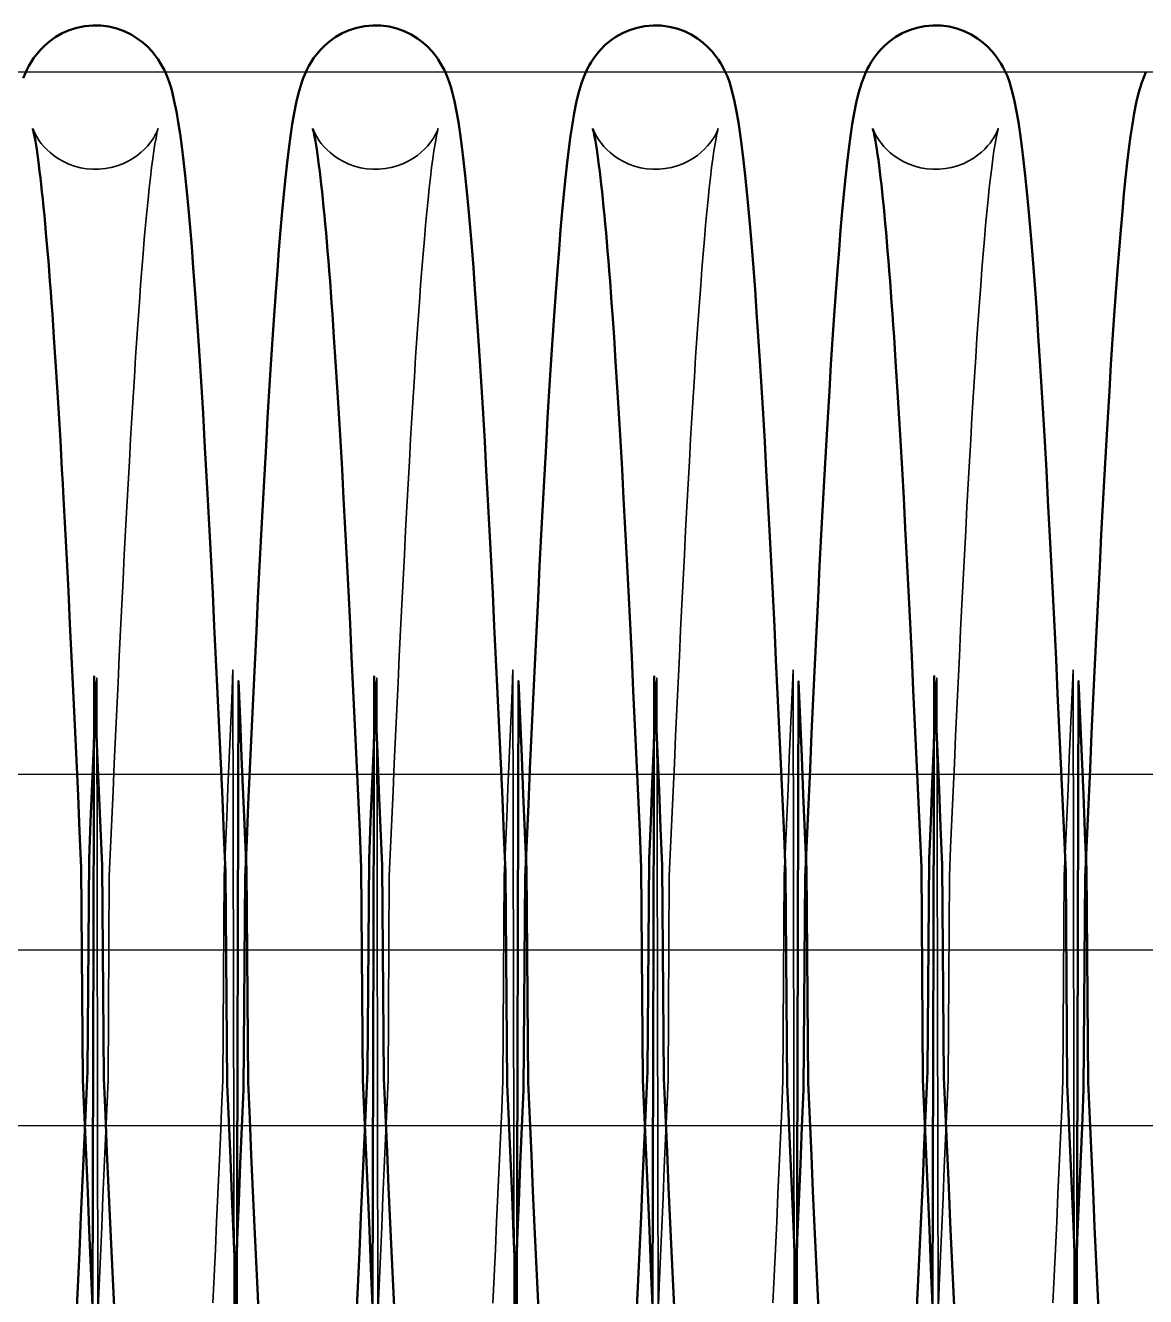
# Model space of a CAD drawing. Header units: millimetres. Extents: x 0 to 190005487, y 0 to 455456909.
# Drawn here: x 92272.12 to 92304.02, y 28299.67 to 28335.88 of the extents above; entities that cross this region are included whole.
import ezdxf

# ---------------------------------------------------------------- set-up
doc = ezdxf.new("R2010")
doc.units = ezdxf.units.MM
doc.header["$LTSCALE"] = 400
doc.header["$MEASUREMENT"] = 0
doc.linetypes.add('ACAD_ISO04W100', pattern=[30, 24, -3, 0, -3])
doc.linetypes.add('CEN', pattern=[35, 30, -2, 1, -2])
doc.layers.get('0').update_dxf_attribs({"linetype": 'CONTINUOUS'})
doc.layers.add('cen', color=1, linetype='ACAD_ISO04W100')
doc.layers.add('가려진 것(ISO)', color=7, linetype='CONTINUOUS', lineweight=35)
doc.layers.add('가시적인 것(ISO)', color=7, linetype='CONTINUOUS', lineweight=50)

# ---------------------------------------------------------------- blocks, each defined once
blk = doc.blocks.new('토션스프링 3')
at = {"layer": '가려진 것(ISO)', "flags": 128}
for points in [[(21461762.285, -50952857.63), (21461762.291, -50952857.647), (21461762.312, -50952857.704), (21461762.356, -50952857.807), (21461762.434, -50952857.966), (21461762.492, -50952858.07), (21461762.565, -50952858.191), (21461762.657, -50952858.328), (21461762.771, -50952858.48), (21461762.911, -50952858.646), (21461763.078, -50952858.822), (21461763.273, -50952859.003), (21461763.499, -50952859.182), (21461763.754, -50952859.355), (21461764.033, -50952859.514), (21461764.335, -50952859.654), (21461764.657, -50952859.77), (21461764.995, -50952859.86), (21461765.343, -50952859.922), (21461765.697, -50952859.952), (21461766.054, -50952859.949), (21461766.409, -50952859.915), (21461766.756, -50952859.851), (21461767.092, -50952859.758), (21461767.411, -50952859.638), (21461767.711, -50952859.495), (21461767.989, -50952859.334), (21461768.239, -50952859.161), (21461768.46, -50952858.981), (21461768.653, -50952858.801), (21461768.817, -50952858.625), (21461768.954, -50952858.459), (21461769.065, -50952858.309), (21461769.154, -50952858.174), (21461769.225, -50952858.056), (21461769.28, -50952857.954), (21461769.324, -50952857.869), (21461769.381, -50952857.742), (21461769.41, -50952857.667), (21461769.422, -50952857.633), (21461769.422, -50952857.635), (21461769.413, -50952857.667), (21461769.398, -50952857.726), (21461769.378, -50952857.808), (21461769.356, -50952857.911), (21461769.304, -50952858.173), (21461769.246, -50952858.505), (21461769.183, -50952858.901), (21461769.118, -50952859.352), (21461769.052, -50952859.857), (21461768.985, -50952860.413), (21461768.917, -50952861.021), (21461768.848, -50952861.678), (21461768.778, -50952862.381), (21461768.708, -50952863.131), (21461768.638, -50952863.924), (21461768.567, -50952864.759), (21461768.497, -50952865.637), (21461768.426, -50952866.559), (21461768.355, -50952867.522), (21461768.284, -50952868.527), (21461768.213, -50952869.571), (21461768.142, -50952870.652), (21461768.07, -50952871.77), (21461767.999, -50952872.923), (21461767.928, -50952874.109), (21461767.856, -50952875.328), (21461767.785, -50952876.578), (21461767.714, -50952877.861), (21461767.643, -50952879.178), (21461767.571, -50952880.526), (21461767.5, -50952881.903), (21461767.428, -50952883.309), (21461767.356, -50952884.741), (21461767.285, -50952886.197), (21461767.213, -50952887.677), (21461767.142, -50952889.177), (21461767.07, -50952890.697), (21461766.999, -50952892.234), (21461766.928, -50952893.791), (21461766.856, -50952895.368), (21461766.785, -50952896.964), (21461766.713, -50952898.577), (21461766.641, -50952900.205), (21461766.57, -50952911.846), (21461766.498, -50952913.499), (21461766.426, -50952915.16), (21461766.355, -50952916.829), (21461766.283, -50952918.502), (21461766.212, -50952920.179), (21461766.14, -50952921.858), (21461766.069, -50952923.543), (21461765.997, -50952925.233), (21461765.926, -50952888.925), (21461765.854, -50952890.618)], [(21461778.232, -50952857.63), (21461778.238, -50952857.647), (21461778.259, -50952857.704), (21461778.303, -50952857.807), (21461778.381, -50952857.966), (21461778.439, -50952858.07), (21461778.512, -50952858.191), (21461778.604, -50952858.328), (21461778.718, -50952858.48), (21461778.858, -50952858.647), (21461779.025, -50952858.823), (21461779.22, -50952859.003), (21461779.446, -50952859.182), (21461779.701, -50952859.355), (21461779.98, -50952859.514), (21461780.282, -50952859.654), (21461780.604, -50952859.77), (21461780.942, -50952859.86), (21461781.29, -50952859.922), (21461781.644, -50952859.952), (21461782.001, -50952859.949), (21461782.356, -50952859.915), (21461782.703, -50952859.851), (21461783.039, -50952859.758), (21461783.358, -50952859.638), (21461783.658, -50952859.494), (21461783.936, -50952859.334), (21461784.186, -50952859.161), (21461784.407, -50952858.981), (21461784.6, -50952858.8), (21461784.764, -50952858.625), (21461784.901, -50952858.459), (21461785.011, -50952858.309), (21461785.101, -50952858.174), (21461785.172, -50952858.056), (21461785.227, -50952857.954), (21461785.27, -50952857.869), (21461785.328, -50952857.742), (21461785.357, -50952857.667), (21461785.369, -50952857.633), (21461785.368, -50952857.635), (21461785.36, -50952857.667), (21461785.344, -50952857.726), (21461785.325, -50952857.808), (21461785.303, -50952857.911), (21461785.251, -50952858.173), (21461785.193, -50952858.505), (21461785.13, -50952858.901), (21461785.065, -50952859.352), (21461784.999, -50952859.857), (21461784.932, -50952860.414), (21461784.864, -50952861.021), (21461784.795, -50952861.678), (21461784.725, -50952862.381), (21461784.655, -50952863.131), (21461784.585, -50952863.924), (21461784.514, -50952864.759), (21461784.444, -50952865.637), (21461784.373, -50952866.559), (21461784.302, -50952867.523), (21461784.231, -50952868.527), (21461784.16, -50952869.571), (21461784.089, -50952870.652), (21461784.017, -50952871.77), (21461783.946, -50952872.923), (21461783.875, -50952874.109), (21461783.803, -50952875.328), (21461783.732, -50952876.578), (21461783.661, -50952877.861), (21461783.59, -50952879.178), (21461783.518, -50952880.526), (21461783.446, -50952881.903), (21461783.375, -50952883.309), (21461783.303, -50952884.741), (21461783.232, -50952886.198), (21461783.16, -50952887.677), (21461783.088, -50952889.177), (21461783.017, -50952890.697), (21461782.946, -50952892.234), (21461782.874, -50952893.791), (21461782.803, -50952895.368), (21461782.731, -50952896.964), (21461782.66, -50952898.577), (21461782.588, -50952900.205), (21461782.516, -50952911.847), (21461782.445, -50952913.499), (21461782.373, -50952915.16), (21461782.301, -50952916.829), (21461782.23, -50952918.502), (21461782.159, -50952920.179), (21461782.087, -50952921.858), (21461782.016, -50952923.543), (21461781.944, -50952925.233), (21461781.873, -50952888.925), (21461781.801, -50952890.618)], [(21461794.179, -50952857.63), (21461794.185, -50952857.647), (21461794.206, -50952857.704), (21461794.249, -50952857.807), (21461794.328, -50952857.966), (21461794.385, -50952858.07), (21461794.459, -50952858.191), (21461794.551, -50952858.328), (21461794.665, -50952858.481), (21461794.805, -50952858.647), (21461794.971, -50952858.823), (21461795.167, -50952859.003), (21461795.393, -50952859.182), (21461795.648, -50952859.355), (21461795.927, -50952859.514), (21461796.229, -50952859.654), (21461796.551, -50952859.77), (21461796.889, -50952859.86), (21461797.237, -50952859.922), (21461797.591, -50952859.952), (21461797.948, -50952859.949), (21461798.303, -50952859.915), (21461798.651, -50952859.851), (21461798.986, -50952859.758), (21461799.305, -50952859.638), (21461799.605, -50952859.494), (21461799.883, -50952859.333), (21461800.133, -50952859.16), (21461800.354, -50952858.981), (21461800.547, -50952858.8), (21461800.711, -50952858.624), (21461800.847, -50952858.459), (21461800.958, -50952858.309), (21461801.048, -50952858.174), (21461801.119, -50952858.056), (21461801.174, -50952857.954), (21461801.217, -50952857.869), (21461801.275, -50952857.742), (21461801.304, -50952857.667), (21461801.316, -50952857.633), (21461801.315, -50952857.635), (21461801.306, -50952857.667), (21461801.291, -50952857.726), (21461801.272, -50952857.808), (21461801.249, -50952857.911), (21461801.198, -50952858.173), (21461801.14, -50952858.505), (21461801.077, -50952858.901), (21461801.012, -50952859.352), (21461800.946, -50952859.857), (21461800.879, -50952860.414), (21461800.811, -50952861.021), (21461800.742, -50952861.678), (21461800.672, -50952862.381), (21461800.602, -50952863.131), (21461800.531, -50952863.924), (21461800.461, -50952864.759), (21461800.391, -50952865.637), (21461800.32, -50952866.559), (21461800.249, -50952867.523), (21461800.178, -50952868.527), (21461800.107, -50952869.571), (21461800.035, -50952870.652), (21461799.964, -50952871.77), (21461799.893, -50952872.923), (21461799.821, -50952874.109), (21461799.75, -50952875.328), (21461799.679, -50952876.578), (21461799.608, -50952877.861), (21461799.536, -50952879.178), (21461799.465, -50952880.526), (21461799.393, -50952881.904), (21461799.322, -50952883.309), (21461799.25, -50952884.741), (21461799.178, -50952886.198), (21461799.107, -50952887.677), (21461799.035, -50952889.177), (21461798.964, -50952890.697), (21461798.893, -50952892.234), (21461798.821, -50952893.79), (21461798.75, -50952895.368), (21461798.678, -50952896.964), (21461798.607, -50952898.577), (21461798.535, -50952900.205), (21461798.463, -50952911.847), (21461798.392, -50952913.499), (21461798.32, -50952915.16), (21461798.248, -50952916.828), (21461798.177, -50952918.502), (21461798.105, -50952920.179), (21461798.034, -50952921.858), (21461797.963, -50952923.543), (21461797.891, -50952925.233), (21461797.82, -50952888.925), (21461797.748, -50952890.618)], [(21461810.126, -50952857.63), (21461810.132, -50952857.647), (21461810.153, -50952857.704), (21461810.196, -50952857.809), (21461810.274, -50952857.972), (21461810.332, -50952858.076), (21461810.407, -50952858.196), (21461810.5, -50952858.332), (21461810.615, -50952858.484), (21461810.756, -50952858.651), (21461810.923, -50952858.828), (21461811.12, -50952859.008), (21461811.346, -50952859.187), (21461811.602, -50952859.359), (21461811.882, -50952859.518), (21461812.184, -50952859.658), (21461812.507, -50952859.773), (21461812.845, -50952859.862), (21461813.193, -50952859.923), (21461813.547, -50952859.952), (21461813.904, -50952859.949), (21461814.259, -50952859.914), (21461814.606, -50952859.849), (21461814.941, -50952859.755), (21461815.26, -50952859.634), (21461815.559, -50952859.49), (21461815.836, -50952859.329), (21461816.086, -50952859.156), (21461816.306, -50952858.976), (21461816.498, -50952858.796), (21461816.661, -50952858.62), (21461816.797, -50952858.455), (21461816.908, -50952858.305), (21461816.997, -50952858.171), (21461817.067, -50952858.053), (21461817.122, -50952857.952), (21461817.165, -50952857.867), (21461817.222, -50952857.741), (21461817.251, -50952857.666), (21461817.263, -50952857.633), (21461817.262, -50952857.635), (21461817.253, -50952857.668), (21461817.238, -50952857.727), (21461817.218, -50952857.809), (21461817.196, -50952857.912), (21461817.145, -50952858.175), (21461817.086, -50952858.507), (21461817.023, -50952858.903), (21461816.959, -50952859.355), (21461816.893, -50952859.859), (21461816.825, -50952860.416), (21461816.757, -50952861.024), (21461816.688, -50952861.681), (21461816.618, -50952862.385), (21461816.548, -50952863.134), (21461816.478, -50952863.927), (21461816.408, -50952864.763), (21461816.337, -50952865.641), (21461816.266, -50952866.563), (21461816.196, -50952867.527), (21461816.125, -50952868.531), (21461816.053, -50952869.575), (21461815.982, -50952870.656), (21461815.911, -50952871.774), (21461815.839, -50952872.927), (21461815.768, -50952874.113), (21461815.697, -50952875.332), (21461815.626, -50952876.581), (21461815.554, -50952877.865), (21461815.483, -50952879.182), (21461815.412, -50952880.53), (21461815.34, -50952881.907), (21461815.268, -50952883.313), (21461815.197, -50952884.745), (21461815.125, -50952886.201), (21461815.053, -50952887.68), (21461814.982, -50952889.18), (21461814.911, -50952890.699), (21461814.839, -50952892.236), (21461814.768, -50952893.793), (21461814.697, -50952895.37), (21461814.625, -50952896.967), (21461814.553, -50952898.58), (21461814.482, -50952900.208), (21461814.41, -50952911.849), (21461814.338, -50952913.501), (21461814.267, -50952915.162), (21461814.195, -50952916.83), (21461814.124, -50952918.503), (21461814.052, -50952920.179), (21461813.981, -50952921.858), (21461813.91, -50952923.543), (21461813.838, -50952925.233), (21461813.766, -50952888.925), (21461813.695, -50952890.619)], [(21461772.541, -50952924.51), (21461772.613, -50952922.988), (21461772.684, -50952921.448), (21461772.756, -50952919.892), (21461772.827, -50952918.32), (21461772.898, -50952916.728), (21461772.97, -50952915.118), (21461773.041, -50952913.493), (21461773.113, -50952911.853), (21461773.184, -50952900.202), (21461773.256, -50952898.541), (21461773.328, -50952896.871), (21461773.399, -50952895.196), (21461773.471, -50952893.516), (21461773.542, -50952891.834), (21461773.614, -50952890.152), (21461773.685, -50952888.468), (21461773.756, -50952924.78), (21461773.828, -50952923.091)], [(21461788.487, -50952924.525), (21461788.559, -50952923), (21461788.631, -50952921.456), (21461788.702, -50952919.893), (21461788.774, -50952918.315), (21461788.845, -50952916.723), (21461788.917, -50952915.118), (21461788.988, -50952913.499), (21461789.059, -50952911.865), (21461789.131, -50952900.217), (21461789.202, -50952898.557), (21461789.274, -50952896.888), (21461789.346, -50952895.21), (21461789.417, -50952893.527), (21461789.489, -50952891.839), (21461789.56, -50952890.15), (21461789.632, -50952888.461), (21461789.703, -50952924.774), (21461789.774, -50952923.091)], [(21461804.435, -50952924.509), (21461804.507, -50952922.988), (21461804.578, -50952921.45), (21461804.649, -50952919.894), (21461804.72, -50952918.321), (21461804.792, -50952916.728), (21461804.863, -50952915.118), (21461804.935, -50952913.491), (21461805.007, -50952911.852), (21461805.078, -50952900.2), (21461805.15, -50952898.539), (21461805.221, -50952896.87), (21461805.293, -50952895.196), (21461805.364, -50952893.517), (21461805.436, -50952891.837), (21461805.507, -50952890.156), (21461805.578, -50952888.47), (21461805.65, -50952924.781), (21461805.721, -50952923.091)], [(21461820.382, -50952924.509), (21461820.453, -50952922.988), (21461820.525, -50952921.449), (21461820.596, -50952919.894), (21461820.667, -50952918.321), (21461820.739, -50952916.728), (21461820.81, -50952915.118), (21461820.882, -50952913.492), (21461820.953, -50952911.852), (21461821.025, -50952900.201), (21461821.097, -50952898.539), (21461821.168, -50952896.87), (21461821.24, -50952895.196), (21461821.311, -50952893.517), (21461821.383, -50952891.836), (21461821.454, -50952890.155), (21461821.525, -50952888.47), (21461821.597, -50952924.781), (21461821.668, -50952923.091)]]:
    blk.add_lwpolyline(points, dxfattribs=at)
at = {"layer": '가시적인 것(ISO)', "flags": 128}
for points in [[(21461761.745, -50952854.754), (21461761.882, -50952854.424), (21461761.967, -50952854.245), (21461762.068, -50952854.052), (21461762.189, -50952853.846), (21461762.334, -50952853.624), (21461762.509, -50952853.389), (21461762.719, -50952853.143), (21461762.968, -50952852.894), (21461763.26, -50952852.647), (21461763.592, -50952852.413), (21461763.961, -50952852.204), (21461764.364, -50952852.028), (21461764.795, -50952851.891), (21461765.244, -50952851.799), (21461765.704, -50952851.758), (21461766.167, -50952851.767), (21461766.626, -50952851.826), (21461767.068, -50952851.934), (21461767.489, -50952852.086), (21461767.882, -50952852.276), (21461768.24, -50952852.494), (21461768.557, -50952852.733), (21461768.833, -50952852.981), (21461769.067, -50952853.23), (21461769.264, -50952853.472), (21461769.428, -50952853.704), (21461769.564, -50952853.92), (21461769.681, -50952854.122), (21461769.782, -50952854.311), (21461769.944, -50952854.657), (21461770.062, -50952854.968), (21461770.149, -50952855.256), (21461770.219, -50952855.53), (21461770.347, -50952856.08), (21461770.465, -50952856.658), (21461770.573, -50952857.275), (21461770.673, -50952857.939), (21461770.77, -50952858.66), (21461770.867, -50952859.447), (21461770.962, -50952860.302), (21461771.057, -50952861.223), (21461771.151, -50952862.209), (21461771.244, -50952863.26), (21461771.337, -50952864.373), (21461771.429, -50952865.549), (21461771.522, -50952866.786), (21461771.613, -50952868.082), (21461771.705, -50952869.438), (21461771.797, -50952870.856), (21461771.889, -50952872.334), (21461771.981, -50952873.869), (21461772.073, -50952875.458), (21461772.165, -50952877.098), (21461772.257, -50952878.786), (21461772.348, -50952880.52), (21461772.44, -50952882.295), (21461772.531, -50952884.111), (21461772.623, -50952885.97), (21461772.714, -50952887.872), (21461772.806, -50952889.813), (21461772.898, -50952891.788), (21461772.99, -50952893.793), (21461773.081, -50952895.826), (21461773.173, -50952897.882), (21461773.264, -50952899.957), (21461773.356, -50952912.049), (21461773.447, -50952914.161), (21461773.539, -50952916.293), (21461773.63, -50952918.44), (21461773.722, -50952920.598), (21461773.814, -50952922.762), (21461773.905, -50952924.93), (21461773.997, -50952889.095), (21461774.089, -50952891.255), (21461774.18, -50952893.406), (21461774.271, -50952895.552), (21461774.363, -50952897.692), (21461774.454, -50952899.822), (21461774.546, -50952911.937), (21461774.638, -50952914.035), (21461774.73, -50952916.11), (21461774.821, -50952918.159), (21461774.913, -50952920.177), (21461775.004, -50952922.162), (21461775.095, -50952924.116), (21461775.187, -50952926.04)], [(21461773.828, -50952923.091), (21461773.919, -50952920.927), (21461774.011, -50952918.768), (21461774.103, -50952916.618), (21461774.195, -50952914.48), (21461774.286, -50952912.359), (21461774.378, -50952900.26), (21461774.469, -50952898.185), (21461774.56, -50952896.131), (21461774.652, -50952894.098), (21461774.744, -50952892.09), (21461774.836, -50952890.111), (21461774.927, -50952888.164), (21461775.019, -50952886.253), (21461775.111, -50952884.382), (21461775.202, -50952882.554), (21461775.294, -50952880.774), (21461775.385, -50952879.038), (21461775.477, -50952877.347), (21461775.569, -50952875.701), (21461775.661, -50952874.105), (21461775.753, -50952872.561), (21461775.845, -50952871.071), (21461775.937, -50952869.639), (21461776.029, -50952868.267), (21461776.121, -50952866.958), (21461776.213, -50952865.714), (21461776.306, -50952864.532), (21461776.398, -50952863.413), (21461776.491, -50952862.357), (21461776.585, -50952861.365), (21461776.679, -50952860.438), (21461776.774, -50952859.578), (21461776.868, -50952858.786), (21461776.963, -50952858.058), (21461777.063, -50952857.384), (21461777.17, -50952856.758), (21461777.288, -50952856.171), (21461777.42, -50952855.614), (21461777.583, -50952855.055), (21461777.692, -50952854.753), (21461777.829, -50952854.424), (21461777.914, -50952854.244), (21461778.015, -50952854.052), (21461778.136, -50952853.846), (21461778.281, -50952853.624), (21461778.457, -50952853.388), (21461778.666, -50952853.143), (21461778.915, -50952852.893), (21461779.207, -50952852.646), (21461779.54, -50952852.413), (21461779.909, -50952852.204), (21461780.312, -50952852.028), (21461780.743, -50952851.891), (21461781.192, -50952851.799), (21461781.651, -50952851.758), (21461782.115, -50952851.767), (21461782.573, -50952851.827), (21461783.016, -50952851.934), (21461783.437, -50952852.086), (21461783.83, -50952852.276), (21461784.188, -50952852.495), (21461784.504, -50952852.733), (21461784.78, -50952852.982), (21461785.015, -50952853.231), (21461785.212, -50952853.473), (21461785.376, -50952853.704), (21461785.511, -50952853.921), (21461785.626, -50952854.122), (21461785.727, -50952854.311), (21461785.888, -50952854.657), (21461786.007, -50952854.969), (21461786.096, -50952855.256), (21461786.166, -50952855.531), (21461786.293, -50952856.079), (21461786.412, -50952856.658), (21461786.52, -50952857.275), (21461786.62, -50952857.939), (21461786.717, -50952858.661), (21461786.813, -50952859.447), (21461786.909, -50952860.301), (21461787.004, -50952861.222), (21461787.098, -50952862.209), (21461787.191, -50952863.259), (21461787.284, -50952864.373), (21461787.376, -50952865.549), (21461787.468, -50952866.785), (21461787.56, -50952868.082), (21461787.652, -50952869.438), (21461787.744, -50952870.856), (21461787.836, -50952872.334), (21461787.928, -50952873.869), (21461788.02, -50952875.458), (21461788.112, -50952877.098), (21461788.203, -50952878.786), (21461788.295, -50952880.52), (21461788.387, -50952882.295), (21461788.478, -50952884.111), (21461788.569, -50952885.97), (21461788.661, -50952887.872), (21461788.753, -50952889.812), (21461788.845, -50952891.787), (21461788.936, -50952893.793), (21461789.028, -50952895.826), (21461789.12, -50952897.882), (21461789.211, -50952899.957), (21461789.302, -50952912.049), (21461789.394, -50952914.161), (21461789.485, -50952916.293), (21461789.577, -50952918.439), (21461789.669, -50952920.597), (21461789.761, -50952922.762), (21461789.852, -50952924.929), (21461789.944, -50952889.095), (21461790.035, -50952891.255), (21461790.127, -50952893.406), (21461790.218, -50952895.552), (21461790.31, -50952897.691), (21461790.401, -50952899.821), (21461790.493, -50952911.937), (21461790.585, -50952914.035), (21461790.677, -50952916.11), (21461790.768, -50952918.159), (21461790.86, -50952920.177), (21461790.951, -50952922.162), (21461791.042, -50952924.116), (21461791.134, -50952926.039)], [(21461789.774, -50952923.091), (21461789.866, -50952920.936), (21461789.957, -50952918.782), (21461790.049, -50952916.634), (21461790.141, -50952914.497), (21461790.233, -50952912.373), (21461790.324, -50952900.267), (21461790.416, -50952898.183), (21461790.508, -50952896.125), (21461790.599, -50952894.098), (21461790.69, -50952892.098), (21461790.782, -50952890.124), (21461790.873, -50952888.181), (21461790.965, -50952886.27), (21461791.057, -50952884.397), (21461791.149, -50952882.564), (21461791.241, -50952880.776), (21461791.332, -50952879.035), (21461791.424, -50952877.345), (21461791.515, -50952875.707), (21461791.607, -50952874.116), (21461791.699, -50952872.576), (21461791.791, -50952871.088), (21461791.883, -50952869.656), (21461791.975, -50952868.281), (21461792.068, -50952866.965), (21461792.161, -50952865.712), (21461792.253, -50952864.524), (21461792.346, -50952863.402), (21461792.439, -50952862.349), (21461792.532, -50952861.361), (21461792.626, -50952860.436), (21461792.72, -50952859.575), (21461792.817, -50952858.777), (21461792.915, -50952858.041), (21461793.016, -50952857.367), (21461793.118, -50952856.751), (21461793.231, -50952856.173), (21461793.366, -50952855.614), (21461793.532, -50952855.051), (21461793.639, -50952854.751), (21461793.778, -50952854.421), (21461793.863, -50952854.241), (21461793.964, -50952854.048), (21461794.085, -50952853.841), (21461794.231, -50952853.62), (21461794.406, -50952853.385), (21461794.618, -50952853.138), (21461794.868, -50952852.888), (21461795.159, -50952852.642), (21461795.492, -50952852.41), (21461795.863, -50952852.201), (21461796.266, -50952852.024), (21461796.696, -50952851.889), (21461797.147, -50952851.799), (21461797.607, -50952851.757), (21461798.069, -50952851.767), (21461798.527, -50952851.828), (21461798.971, -50952851.937), (21461799.391, -50952852.088), (21461799.781, -50952852.279), (21461800.138, -50952852.5), (21461800.457, -50952852.74), (21461800.734, -50952852.989), (21461800.967, -50952853.237), (21461801.163, -50952853.48), (21461801.326, -50952853.71), (21461801.464, -50952853.925), (21461801.583, -50952854.127), (21461801.685, -50952854.315), (21461801.846, -50952854.66), (21461801.96, -50952854.971), (21461802.044, -50952855.259), (21461802.112, -50952855.534), (21461802.242, -50952856.086), (21461802.361, -50952856.665), (21461802.468, -50952857.281), (21461802.568, -50952857.945), (21461802.665, -50952858.667), (21461802.761, -50952859.455), (21461802.857, -50952860.31), (21461802.951, -50952861.232), (21461803.045, -50952862.218), (21461803.139, -50952863.269), (21461803.232, -50952864.383), (21461803.324, -50952865.559), (21461803.416, -50952866.795), (21461803.508, -50952868.092), (21461803.599, -50952869.448), (21461803.691, -50952870.867), (21461803.783, -50952872.346), (21461803.875, -50952873.881), (21461803.967, -50952875.47), (21461804.059, -50952877.11), (21461804.151, -50952878.798), (21461804.243, -50952880.531), (21461804.334, -50952882.307), (21461804.425, -50952884.122), (21461804.517, -50952885.983), (21461804.608, -50952887.885), (21461804.7, -50952889.826), (21461804.792, -50952891.801), (21461804.884, -50952893.806), (21461804.975, -50952895.838), (21461805.067, -50952897.894), (21461805.158, -50952899.968), (21461805.25, -50952912.06), (21461805.341, -50952914.173), (21461805.433, -50952916.305), (21461805.524, -50952918.452), (21461805.616, -50952920.609), (21461805.708, -50952922.774), (21461805.8, -50952924.94), (21461805.891, -50952889.105), (21461805.983, -50952891.264), (21461806.074, -50952893.414), (21461806.165, -50952895.561), (21461806.257, -50952897.701), (21461806.349, -50952899.831), (21461806.44, -50952911.946), (21461806.532, -50952914.044), (21461806.624, -50952916.118), (21461806.715, -50952918.166), (21461806.807, -50952920.184), (21461806.898, -50952922.167), (21461806.989, -50952924.122), (21461807.081, -50952926.046)], [(21461805.721, -50952923.091), (21461805.813, -50952920.927), (21461805.905, -50952918.767), (21461805.997, -50952916.617), (21461806.088, -50952914.48), (21461806.18, -50952912.361), (21461806.271, -50952900.263), (21461806.363, -50952898.188), (21461806.454, -50952896.133), (21461806.546, -50952894.099), (21461806.637, -50952892.09), (21461806.729, -50952890.11), (21461806.821, -50952888.163), (21461806.913, -50952886.253), (21461807.004, -50952884.382), (21461807.096, -50952882.556), (21461807.187, -50952880.777), (21461807.279, -50952879.04), (21461807.371, -50952877.347), (21461807.462, -50952875.701), (21461807.554, -50952874.105), (21461807.647, -50952872.56), (21461807.739, -50952871.071), (21461807.831, -50952869.639), (21461807.923, -50952868.268), (21461808.015, -50952866.96), (21461808.107, -50952865.717), (21461808.199, -50952864.535), (21461808.292, -50952863.415), (21461808.385, -50952862.358), (21461808.478, -50952861.367), (21461808.572, -50952860.441), (21461808.666, -50952859.582), (21461808.76, -50952858.792), (21461808.856, -50952858.062), (21461808.956, -50952857.386), (21461809.064, -50952856.758), (21461809.182, -50952856.17), (21461809.313, -50952855.615), (21461809.476, -50952855.056), (21461809.585, -50952854.754), (21461809.722, -50952854.425), (21461809.807, -50952854.246), (21461809.908, -50952854.053), (21461810.029, -50952853.847), (21461810.174, -50952853.626), (21461810.349, -50952853.39), (21461810.558, -50952853.145), (21461810.807, -50952852.895), (21461811.099, -50952852.648), (21461811.431, -50952852.415), (21461811.799, -50952852.205), (21461812.203, -50952852.029), (21461812.633, -50952851.892), (21461813.082, -50952851.8), (21461813.542, -50952851.758), (21461814.006, -50952851.767), (21461814.464, -50952851.826), (21461814.906, -50952851.933), (21461815.328, -50952852.085), (21461815.721, -50952852.275), (21461816.079, -50952852.493), (21461816.395, -50952852.731), (21461816.671, -50952852.98), (21461816.906, -50952853.229), (21461817.104, -50952853.471), (21461817.268, -50952853.702), (21461817.406, -50952853.918), (21461817.525, -50952854.12), (21461817.627, -50952854.309), (21461817.789, -50952854.655), (21461817.905, -50952854.966), (21461817.99, -50952855.254), (21461818.058, -50952855.529), (21461818.188, -50952856.08), (21461818.307, -50952856.659), (21461818.414, -50952857.275), (21461818.514, -50952857.939), (21461818.611, -50952858.66), (21461818.707, -50952859.448), (21461818.803, -50952860.303), (21461818.897, -50952861.224), (21461818.991, -50952862.21), (21461819.085, -50952863.26), (21461819.178, -50952864.374), (21461819.27, -50952865.549), (21461819.362, -50952866.786), (21461819.454, -50952868.082), (21461819.546, -50952869.438), (21461819.637, -50952870.857), (21461819.729, -50952872.335), (21461819.821, -50952873.87), (21461819.913, -50952875.459), (21461820.005, -50952877.099), (21461820.097, -50952878.787), (21461820.189, -50952880.52), (21461820.28, -50952882.295), (21461820.372, -50952884.111), (21461820.463, -50952885.971), (21461820.555, -50952887.873), (21461820.646, -50952889.814), (21461820.738, -50952891.789), (21461820.83, -50952893.794), (21461820.922, -50952895.827), (21461821.013, -50952897.882), (21461821.105, -50952899.957), (21461821.196, -50952912.049), (21461821.287, -50952914.162), (21461821.379, -50952916.294), (21461821.471, -50952918.441), (21461821.563, -50952920.599), (21461821.654, -50952922.763), (21461821.746, -50952924.93), (21461821.838, -50952889.096), (21461821.929, -50952891.255), (21461822.02, -50952893.405), (21461822.112, -50952895.552), (21461822.203, -50952897.692), (21461822.295, -50952899.822), (21461822.387, -50952911.938), (21461822.479, -50952914.036), (21461822.57, -50952916.111), (21461822.662, -50952918.159), (21461822.753, -50952920.177), (21461822.844, -50952922.161), (21461822.936, -50952924.116), (21461823.027, -50952926.04)], [(21461821.668, -50952923.091), (21461821.76, -50952920.927), (21461821.852, -50952918.767), (21461821.944, -50952916.617), (21461822.035, -50952914.48), (21461822.127, -50952912.36), (21461822.218, -50952900.262), (21461822.31, -50952898.188), (21461822.401, -50952896.132), (21461822.493, -50952894.099), (21461822.584, -50952892.09), (21461822.676, -50952890.11), (21461822.768, -50952888.163), (21461822.86, -50952886.253), (21461822.951, -50952884.382), (21461823.043, -50952882.556), (21461823.134, -50952880.776), (21461823.226, -50952879.04), (21461823.317, -50952877.347), (21461823.409, -50952875.701), (21461823.501, -50952874.105), (21461823.593, -50952872.56), (21461823.686, -50952871.071), (21461823.778, -50952869.639), (21461823.87, -50952868.268), (21461823.962, -50952866.96), (21461824.054, -50952865.716), (21461824.146, -50952864.534), (21461824.239, -50952863.415), (21461824.332, -50952862.358), (21461824.425, -50952861.366), (21461824.519, -50952860.44), (21461824.613, -50952859.582), (21461824.707, -50952858.791), (21461824.803, -50952858.061), (21461824.903, -50952857.386), (21461825.011, -50952856.758), (21461825.129, -50952856.17), (21461825.26, -50952855.615), (21461825.423, -50952855.056), (21461825.532, -50952854.754), (21461825.669, -50952854.425)], [(21461765.854, -50952890.618), (21461765.762, -50952892.783), (21461765.671, -50952894.942), (21461765.579, -50952897.09), (21461765.488, -50952899.224), (21461765.396, -50952911.339), (21461765.305, -50952913.433), (21461765.213, -50952915.51), (21461765.122, -50952917.568), (21461765.03, -50952919.604), (21461764.939, -50952921.613), (21461764.847, -50952923.593), (21461764.755, -50952925.538)], [(21461781.801, -50952890.618), (21461781.709, -50952892.783), (21461781.618, -50952894.942), (21461781.526, -50952897.09), (21461781.434, -50952899.224), (21461781.343, -50952911.339), (21461781.252, -50952913.433), (21461781.16, -50952915.51), (21461781.069, -50952917.568), (21461780.977, -50952919.604), (21461780.885, -50952921.613), (21461780.794, -50952923.593), (21461780.702, -50952925.538)], [(21461766.97, -50952925.881), (21461766.878, -50952923.941), (21461766.786, -50952921.967), (21461766.695, -50952919.964), (21461766.603, -50952917.936), (21461766.512, -50952915.885), (21461766.42, -50952913.815), (21461766.329, -50952911.721), (21461766.237, -50952899.605), (21461766.146, -50952897.471), (21461766.054, -50952895.323), (21461765.962, -50952893.166), (21461765.871, -50952891.003), (21461765.779, -50952888.839), (21461765.687, -50952924.678), (21461765.596, -50952922.523), (21461765.505, -50952920.37), (21461765.413, -50952918.22), (21461765.322, -50952916.077), (21461765.23, -50952913.946), (21461765.138, -50952911.829), (21461765.047, -50952899.733), (21461764.955, -50952897.659), (21461764.864, -50952895.614), (21461764.772, -50952893.6), (21461764.681, -50952891.613), (21461764.589, -50952889.655), (21461764.498, -50952887.728), (21461764.406, -50952885.836), (21461764.314, -50952883.983), (21461764.223, -50952882.173), (21461764.131, -50952880.41), (21461764.04, -50952878.696), (21461763.994, -50952877.859), (21461763.949, -50952877.036), (21461763.858, -50952875.426), (21461763.766, -50952873.867), (21461763.675, -50952872.361), (21461763.583, -50952870.912), (21461763.492, -50952869.522), (21461763.401, -50952868.195), (21461763.355, -50952867.556), (21461763.31, -50952866.933), (21461763.265, -50952866.328), (21461763.22, -50952865.74), (21461763.174, -50952865.17), (21461763.129, -50952864.618), (21461763.038, -50952863.562), (21461762.993, -50952863.06), (21461762.947, -50952862.575), (21461762.901, -50952862.108), (21461762.856, -50952861.66), (21461762.81, -50952861.232), (21461762.766, -50952860.823), (21461762.721, -50952860.435), (21461762.678, -50952860.069), (21461762.635, -50952859.724), (21461762.593, -50952859.402), (21461762.552, -50952859.103), (21461762.512, -50952858.828), (21461762.474, -50952858.578), (21461762.437, -50952858.352), (21461762.401, -50952858.152), (21461762.367, -50952857.978), (21461762.335, -50952857.834), (21461762.31, -50952857.724), (21461762.292, -50952857.654), (21461762.285, -50952857.63)], [(21461797.748, -50952890.618), (21461797.656, -50952892.783), (21461797.564, -50952894.942), (21461797.473, -50952897.09), (21461797.381, -50952899.224), (21461797.29, -50952911.339), (21461797.199, -50952913.432), (21461797.107, -50952915.51), (21461797.016, -50952917.568), (21461796.924, -50952919.604), (21461796.832, -50952921.614), (21461796.74, -50952923.593), (21461796.649, -50952925.538)], [(21461782.917, -50952925.881), (21461782.825, -50952923.94), (21461782.733, -50952921.967), (21461782.641, -50952919.964), (21461782.55, -50952917.935), (21461782.458, -50952915.885), (21461782.367, -50952913.815), (21461782.276, -50952911.721), (21461782.184, -50952899.604), (21461782.093, -50952897.47), (21461782.001, -50952895.322), (21461781.909, -50952893.165), (21461781.817, -50952891.002), (21461781.726, -50952888.839), (21461781.634, -50952924.678), (21461781.543, -50952922.523), (21461781.452, -50952920.37), (21461781.36, -50952918.22), (21461781.269, -50952916.077), (21461781.177, -50952913.945), (21461781.085, -50952911.829), (21461780.993, -50952899.732), (21461780.902, -50952897.659), (21461780.81, -50952895.614), (21461780.719, -50952893.6), (21461780.628, -50952891.613), (21461780.536, -50952889.654), (21461780.445, -50952887.727), (21461780.353, -50952885.835), (21461780.261, -50952883.982), (21461780.17, -50952882.173), (21461780.078, -50952880.409), (21461779.987, -50952878.696), (21461779.941, -50952877.859), (21461779.896, -50952877.036), (21461779.804, -50952875.426), (21461779.713, -50952873.866), (21461779.622, -50952872.361), (21461779.53, -50952870.911), (21461779.439, -50952869.521), (21461779.348, -50952868.194), (21461779.302, -50952867.555), (21461779.257, -50952866.933), (21461779.212, -50952866.327), (21461779.166, -50952865.739), (21461779.121, -50952865.17), (21461779.076, -50952864.617), (21461779.031, -50952864.082), (21461778.985, -50952863.562), (21461778.94, -50952863.059), (21461778.894, -50952862.574), (21461778.848, -50952862.108), (21461778.803, -50952861.66), (21461778.757, -50952861.232), (21461778.713, -50952860.823), (21461778.668, -50952860.436), (21461778.625, -50952860.069), (21461778.582, -50952859.725), (21461778.54, -50952859.403), (21461778.499, -50952859.104), (21461778.46, -50952858.829), (21461778.421, -50952858.578), (21461778.384, -50952858.352), (21461778.348, -50952858.152), (21461778.314, -50952857.978), (21461778.282, -50952857.833), (21461778.256, -50952857.724), (21461778.239, -50952857.654), (21461778.232, -50952857.63)], [(21461813.695, -50952890.619), (21461813.603, -50952892.783), (21461813.511, -50952894.942), (21461813.42, -50952897.09), (21461813.328, -50952899.224), (21461813.237, -50952911.338), (21461813.145, -50952913.432), (21461813.054, -50952915.51), (21461812.962, -50952917.568), (21461812.871, -50952919.604), (21461812.779, -50952921.614), (21461812.687, -50952923.593), (21461812.596, -50952925.539)], [(21461798.864, -50952925.88), (21461798.772, -50952923.939), (21461798.68, -50952921.966), (21461798.588, -50952919.963), (21461798.497, -50952917.935), (21461798.405, -50952915.885), (21461798.314, -50952913.815), (21461798.223, -50952911.72), (21461798.131, -50952899.603), (21461798.039, -50952897.469), (21461797.948, -50952895.321), (21461797.856, -50952893.164), (21461797.764, -50952891.001), (21461797.673, -50952888.838), (21461797.581, -50952924.678), (21461797.49, -50952922.523), (21461797.399, -50952920.369), (21461797.307, -50952918.219), (21461797.215, -50952916.076), (21461797.124, -50952913.944), (21461797.032, -50952911.827), (21461796.94, -50952899.731), (21461796.849, -50952897.658), (21461796.757, -50952895.613), (21461796.666, -50952893.6), (21461796.575, -50952891.612), (21461796.483, -50952889.653), (21461796.391, -50952887.726), (21461796.3, -50952885.834), (21461796.208, -50952883.981), (21461796.116, -50952882.171), (21461796.025, -50952880.408), (21461795.934, -50952878.695), (21461795.888, -50952877.859), (21461795.843, -50952877.036), (21461795.751, -50952875.425), (21461795.66, -50952873.866), (21461795.568, -50952872.36), (21461795.477, -50952870.91), (21461795.386, -50952869.52), (21461795.295, -50952868.193), (21461795.249, -50952867.554), (21461795.204, -50952866.932), (21461795.158, -50952866.327), (21461795.113, -50952865.739), (21461795.068, -50952865.169), (21461795.023, -50952864.617), (21461794.978, -50952864.081), (21461794.932, -50952863.561), (21461794.886, -50952863.059), (21461794.84, -50952862.574), (21461794.795, -50952862.107), (21461794.749, -50952861.66), (21461794.704, -50952861.231), (21461794.66, -50952860.823), (21461794.616, -50952860.436), (21461794.572, -50952860.069), (21461794.529, -50952859.725), (21461794.487, -50952859.403), (21461794.447, -50952859.104), (21461794.407, -50952858.829), (21461794.368, -50952858.578), (21461794.331, -50952858.352), (21461794.295, -50952858.152), (21461794.26, -50952857.977), (21461794.229, -50952857.833), (21461794.203, -50952857.724), (21461794.186, -50952857.654), (21461794.179, -50952857.63)], [(21461814.809, -50952925.842), (21461814.717, -50952923.904), (21461814.625, -50952921.936), (21461814.534, -50952919.94), (21461814.443, -50952917.918), (21461814.351, -50952915.866), (21461814.26, -50952913.786), (21461814.168, -50952911.684), (21461814.076, -50952899.564), (21461813.984, -50952897.428), (21461813.893, -50952895.282), (21461813.801, -50952893.13), (21461813.71, -50952890.975), (21461813.619, -50952888.82), (21461813.527, -50952924.659), (21461813.436, -50952922.497), (21461813.344, -50952920.336), (21461813.252, -50952918.181), (21461813.16, -50952916.036), (21461813.069, -50952913.906), (21461812.977, -50952911.794), (21461812.886, -50952899.705), (21461812.795, -50952897.641), (21461812.703, -50952895.598), (21461812.612, -50952893.577), (21461812.52, -50952891.584), (21461812.428, -50952889.62), (21461812.337, -50952887.691), (21461812.245, -50952885.801), (21461812.153, -50952883.952), (21461812.062, -50952882.149), (21461811.971, -50952880.394), (21461811.88, -50952878.684), (21461811.788, -50952877.019), (21461811.697, -50952875.404), (21461811.605, -50952873.841), (21461811.514, -50952872.334), (21461811.422, -50952870.885), (21461811.331, -50952869.498), (21461811.286, -50952868.829), (21461811.24, -50952868.177), (21461811.195, -50952867.541), (21461811.15, -50952866.922), (21461811.105, -50952866.318), (21461811.059, -50952865.731), (21461811.014, -50952865.159), (21461810.968, -50952864.605), (21461810.923, -50952864.067), (21461810.877, -50952863.547), (21461810.832, -50952863.046), (21461810.787, -50952862.562), (21461810.742, -50952862.098), (21461810.698, -50952861.652), (21461810.653, -50952861.227), (21461810.609, -50952860.821), (21461810.566, -50952860.436), (21461810.523, -50952860.072), (21461810.48, -50952859.729), (21461810.438, -50952859.409), (21461810.397, -50952859.11), (21461810.355, -50952858.833), (21461810.314, -50952858.578), (21461810.275, -50952858.348), (21461810.238, -50952858.145), (21461810.204, -50952857.972), (21461810.175, -50952857.831), (21461810.151, -50952857.725), (21461810.133, -50952857.655), (21461810.126, -50952857.63)]]:
    blk.add_lwpolyline(points, dxfattribs=at)
blk = doc.blocks.new('토션스프링1234')
blk.add_blockref('토션스프링 3', (188.103, -4314.906))
blk = doc.blocks.new('A$C643E1396')
at = {"color": 3}
for p, q in [((2663.532, 4181.266, 5.641), (3763.616, 4181.266, 173.534)), ((2588.528, 4161.265, 5.656), (3838.592, 4161.265, 27.826)), ((2588.528, 4151.264, 5.656), (3838.592, 4151.264, 27.826))]:
    blk.add_line(p, q, dxfattribs=at)
at = {"layer": 'cen', "linetype": 'CEN'}
blk.add_line((2548.526, 4156.264, 5.641), (3951.098, 4156.264, 173.534), dxfattribs=at)
at = {"xscale": 0.5000256451997451, "yscale": 0.5000256451997451, "zscale": 0.5000256451997451}
blk.add_blockref('토션스프링1234', (-10728612.296, 25484072.728, 89.588), dxfattribs=at)

msp = doc.modelspace()

# ---------------------------------------------------------------- block references
msp.add_blockref('A$C643E1396', (89359.039, 24153.286))

doc.saveas('drawing.dxf')
